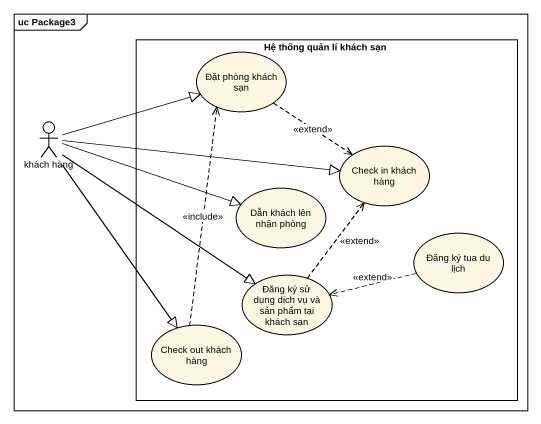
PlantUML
@startuml
mainframe uc Package3
rectangle "Hệ thống quản lí khách sạn" as Hệ_thống_quản_lí_khách_sạn {
  usecase "Đặt phòng khách sạn" as Đặt_phòng_khách_sạn
  usecase "Check in khách hàng" as Check_in_khách_hàng
  usecase "Dẫn khách lên nhận phòng" as Dẫn_khách_lên_nhận_phòng
  usecase "Đăng ký tua du lịch" as Đăng_ký_tua_du_lịch
  usecase "Đăng ký sử dụng dịch vụ và sản phẩm tại khách sạn" as Đăng_ký_sử_dụng_dịch_vụ_và
  usecase "Check out khách hàng" as Check_out_khách_hàng
}
actor "khách hàng" as khách_hàng
Đặt_phòng_khách_sạn ..> Check_in_khách_hàng : <<extend>>
khách_hàng -right-|> Đặt_phòng_khách_sạn
khách_hàng -right-|> Check_in_khách_hàng
khách_hàng -right-|> Dẫn_khách_lên_nhận_phòng
khách_hàng --|> Đăng_ký_sử_dụng_dịch_vụ_và
khách_hàng --|> Check_out_khách_hàng
Đăng_ký_tua_du_lịch .left.> Đăng_ký_sử_dụng_dịch_vụ_và : <<extend>>
Đăng_ký_sử_dụng_dịch_vụ_và .up.> Check_in_khách_hàng : <<extend>>
Check_out_khách_hàng .up.> Đặt_phòng_khách_sạn : <<include>>
@enduml
